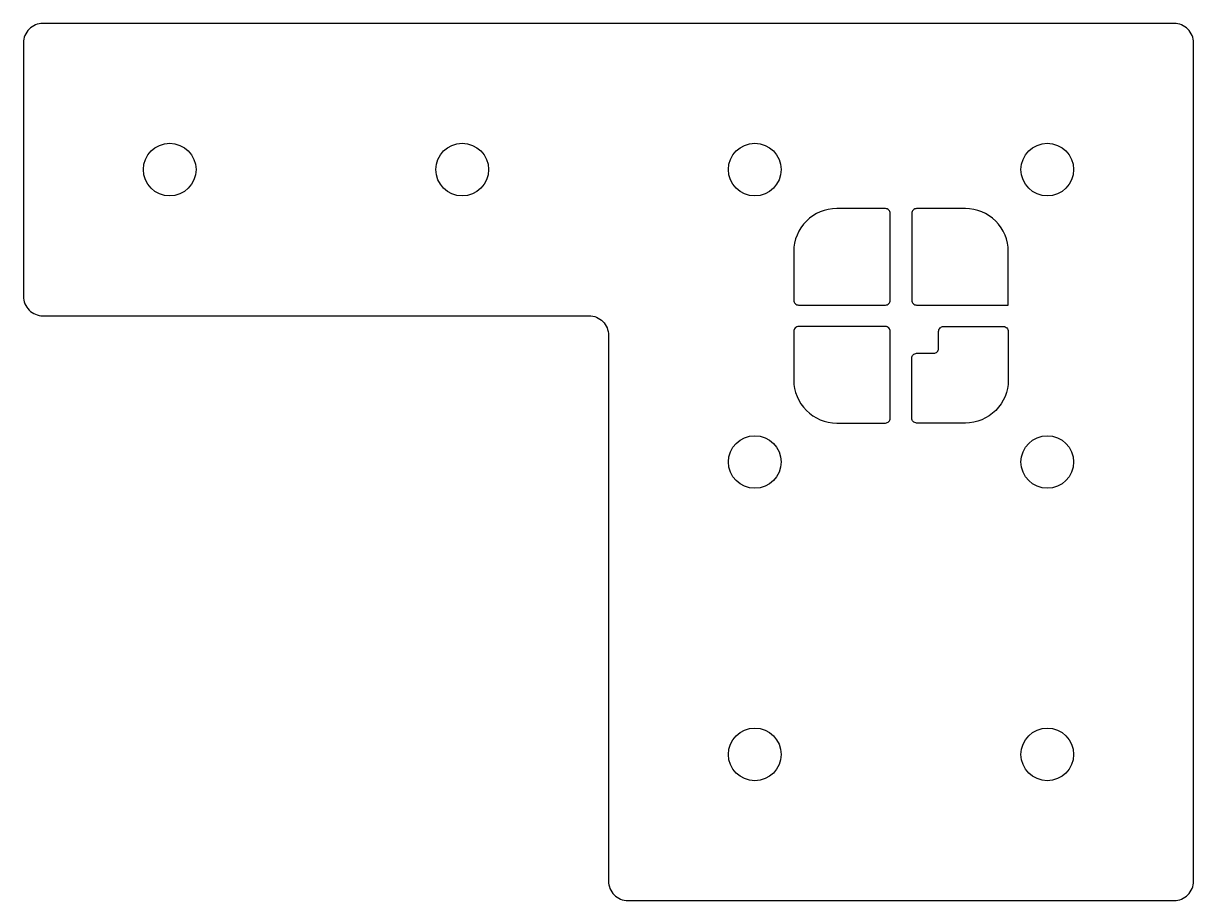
# Model space of a CAD drawing. Header units: millimetres. Extents: x -120 to 0, y -90 to 0.
import ezdxf

# ---------------------------------------------------------------- set-up
doc = ezdxf.new("R2010")
doc.units = ezdxf.units.MM
doc.layers.get('0').update_dxf_attribs({"linetype": 'CONTINUOUS'})

msp = doc.modelspace()

# ---------------------------------------------------------------- linework, layer by layer
for points in [[(-60, -88, 0.414214), (-58, -90), (-2, -90, 0.414214), (0, -88), (0, -2, 0.414214), (-2, 0), (-118, 0, 0.414214), (-120, -2), (-120, -28, 0.414214), (-118, -30), (-62, -30, -0.414214), (-60, -32)], [(-41, -23.4), (-41, -28.4, 0.414214), (-40.5, -28.9), (-31.6, -28.9, 0.414214), (-31.1, -28.4), (-31.1, -19.5, 0.414214), (-31.6, -19), (-36.6, -19, 0.414214)], [(-23.4, -19), (-28.4, -19, 0.414214), (-28.9, -19.5), (-28.9, -28.4, 0.414214), (-28.4, -28.9), (-19, -28.9), (-19, -23.4, 0.414214)], [(-36.6, -41), (-31.6, -41, 0.414214), (-31.1, -40.5), (-31.1, -31.6, 0.414214), (-31.6, -31.1), (-40.5, -31.1, 0.414214), (-41, -31.6), (-41, -36.6, 0.414214)], [(-26.65, -33.85, 0.414214), (-26.15, -33.35), (-26.15, -31.6, -0.414214), (-25.65, -31.1), (-19.5, -31.1, -0.414214), (-19, -31.6), (-19, -36.6, -0.414214), (-23.4, -41), (-28.4, -41, -0.414214), (-28.9, -40.5), (-28.9, -34.35, -0.414214), (-28.4, -33.85)]]:
    msp.add_lwpolyline(points, format="xyb", close=True)
for centre in [(-105, -15), (-75, -15), (-45, -15), (-15, -15), (-45, -45), (-15, -45), (-45, -75), (-15, -75)]:
    msp.add_circle(centre, 2.7)

doc.saveas('drawing.dxf')
